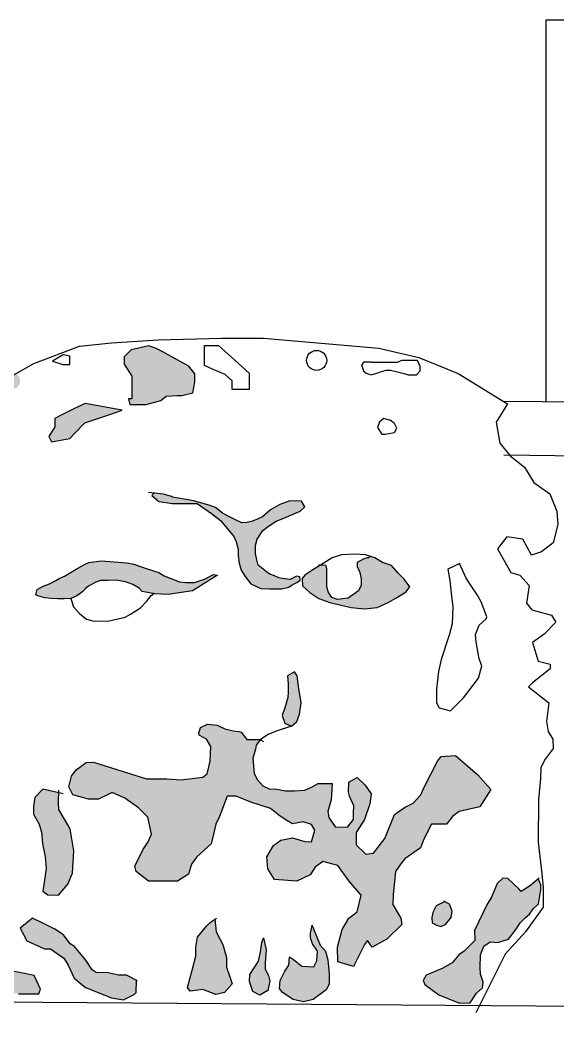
# Model space of a CAD drawing. Header units: millimetres. Extents: x 245 to 515, y 87 to 339.
# Drawn here: x 294.47 to 295.472, y 244.706 to 246.585 of the extents above; entities that cross this region are included whole.
import ezdxf

# ---------------------------------------------------------------- set-up
doc = ezdxf.new("R2010")
doc.units = ezdxf.units.MM
doc.layers.add('çziigi', color=10, linetype='Continuous')

msp = doc.modelspace()

# ---------------------------------------------------------------- hatches: boundary and pattern name
at = {"layer": 'çziigi'}
h = msp.add_hatch(color=256, dxfattribs=at)
h.dxf.hatch_style = 1
h.paths.add_polyline_path([(294.5904, 245.8346), (294.5712, 245.8147), (294.5621, 245.8052), (294.5284, 245.7994), (294.523, 245.809), (294.5345, 245.827), (294.5345, 245.8427), (294.5451, 245.848), (294.5601, 245.8554), (294.5712, 245.861), (294.5906, 245.8706), (294.608, 245.8675), (294.6599, 245.8582), (294.6368, 245.8503), (294.6107, 245.8415)])
h.paths.add_polyline_path([(294.7951, 245.9103), (294.7951, 245.9256), (294.7845, 245.9401), (294.7554, 245.9558), (294.7355, 245.9665), (294.7234, 245.9729), (294.7095, 245.978), (294.6767, 245.9703), (294.6639, 245.9576), (294.6639, 245.9438), (294.6781, 245.9215), (294.6781, 245.9011), (294.6781, 245.8884), (294.6781, 245.8793), (294.6719, 245.8793), (294.6741, 245.8684), (294.7044, 245.8684), (294.7321, 245.876), (294.7419, 245.884), (294.7627, 245.8851), (294.7714, 245.8851), (294.7915, 245.8906)])
h.paths.add_polyline_path([(294.4697, 245.9128, 0.273332), (294.4617, 245.9262), (294.4578, 245.924), (294.439, 245.9137, 0.014537), (294.4389, 245.9128, 1)])
h.paths.add_polyline_path([(294.4578, 245.924), (294.4617, 245.9262, 0.551569), (294.439, 245.9137)])
h = msp.add_hatch(color=256, dxfattribs=at)
h.dxf.hatch_style = 1
h.paths.add_polyline_path([(294.9219, 245.6339), (294.9328, 245.6421), (294.9469, 245.6516), (294.9615, 245.6571), (294.992, 245.6699), (295.0007, 245.6781), (294.9943, 245.6885), (294.9725, 245.6894), (294.9538, 245.6821), (294.9365, 245.6726), (294.9214, 245.6594), (294.9137, 245.6557), (294.9027, 245.6512), (294.8932, 245.6485), (294.8832, 245.648), (294.8699, 245.6544), (294.8599, 245.6594), (294.8472, 245.6662), (294.8339, 245.6767), (294.8212, 245.6808), (294.7934, 245.6894), (294.7538, 245.6958), (294.7519, 245.6972), (294.7369, 245.7013), (294.7189, 245.7036), (294.715, 245.699), (294.7282, 245.6879), (294.7538, 245.684), (294.7733, 245.684), (294.7929, 245.684), (294.7998, 245.684), (294.8267, 245.6653), (294.8431, 245.6526), (294.8531, 245.6407), (294.8681, 245.6225), (294.8727, 245.6125), (294.8763, 245.5988), (294.8763, 245.5865), (294.8781, 245.5733), (294.8818, 245.5601), (294.8895, 245.5483), (294.9, 245.5346), (294.9187, 245.526), (294.9346, 245.5255), (294.9579, 245.5255), (294.9706, 245.5283), (294.977, 245.5324), (294.9857, 245.5369), (294.992, 245.5415), (294.9911, 245.5474), (294.9852, 245.5488), (294.9734, 245.5428), (294.9583, 245.5447), (294.952, 245.546), (294.9437, 245.5497), (294.9355, 245.5524), (294.9292, 245.557), (294.9132, 245.5692), (294.9109, 245.5793), (294.9082, 245.5911), (294.9082, 245.6057), (294.9119, 245.618)])
h = msp.add_hatch(color=256, dxfattribs=at)
h.dxf.hatch_style = 1
h.paths.add_polyline_path([(295.1953, 245.5275), (295.1961, 245.5291), (295.186, 245.5433), (295.1746, 245.5542), (295.1621, 245.5688), (295.145, 245.5745), (295.1312, 245.583), (295.123, 245.5856), (295.1212, 245.5848), (295.1196, 245.5839), (295.1166, 245.5837), (295.1106, 245.5814), (295.098, 245.5745), (295.098, 245.5668), (295.1029, 245.5554), (295.1057, 245.5437), (295.1057, 245.5323), (295.1008, 245.5214), (295.0814, 245.508), (295.0615, 245.5056), (295.0509, 245.5092), (295.0445, 245.5186), (295.0416, 245.5283), (295.0416, 245.5433), (295.0416, 245.5518), (295.0416, 245.5583), (295.0416, 245.5627), (295.04, 245.5684), (295.0343, 245.5692), (295.0288, 245.5692), (295.0153, 245.5607), (295.0003, 245.5506), (294.9958, 245.5445), (294.9962, 245.5307), (295.0096, 245.5182), (295.0266, 245.5072), (295.0469, 245.4999), (295.087, 245.4902), (295.1118, 245.4878), (295.1353, 245.4906), (295.1556, 245.4999), (295.1702, 245.5076), (295.1892, 245.5194)])
h = msp.add_hatch(color=256, dxfattribs=at)
h.dxf.hatch_style = 1
h.paths.add_polyline_path([(295.1817, 245.5474), (295.1746, 245.5542), (295.1621, 245.5688), (295.145, 245.5745), (295.1312, 245.583), (295.123, 245.5856), (295.1212, 245.5848), (295.1196, 245.5839), (295.1166, 245.5837), (295.1106, 245.5814), (295.098, 245.5745), (295.098, 245.5668), (295.1029, 245.5554), (295.1057, 245.5437), (295.1057, 245.5323), (295.1008, 245.5214), (295.0814, 245.508), (295.0615, 245.5056), (295.0509, 245.5092), (295.0445, 245.5186), (295.0416, 245.5283), (295.0416, 245.5433), (295.0416, 245.5518), (295.0416, 245.5583), (295.0416, 245.5627), (295.04, 245.5684), (295.0343, 245.5692), (295.0288, 245.5692), (295.0153, 245.5607), (295.0003, 245.5506), (294.9958, 245.5445), (294.9962, 245.5307), (295.0096, 245.5182), (295.0266, 245.5072), (295.0469, 245.4999), (295.087, 245.4902), (295.1118, 245.4878), (295.1353, 245.4906), (295.155, 245.4997)])
h = msp.add_hatch(color=256, dxfattribs=at)
h.dxf.hatch_style = 1
h.paths.add_polyline_path([(295.1264, 245.5845), (295.123, 245.5856), (295.1212, 245.5848), (295.1196, 245.5839), (295.1166, 245.5837), (295.1106, 245.5814), (295.098, 245.5745), (295.098, 245.5668), (295.1029, 245.5554), (295.1057, 245.5437), (295.1057, 245.5323), (295.1008, 245.5214), (295.0814, 245.508), (295.0615, 245.5056), (295.0509, 245.5092), (295.0445, 245.5186), (295.0416, 245.5283), (295.0416, 245.5433), (295.0416, 245.5518), (295.0416, 245.5583), (295.0416, 245.5627), (295.04, 245.5684), (295.0343, 245.5692), (295.0288, 245.5692), (295.0153, 245.5607), (295.0003, 245.5506), (294.9958, 245.5445), (294.9962, 245.5307), (295.0096, 245.5182), (295.0266, 245.5072), (295.0469, 245.4999), (295.087, 245.4902), (295.1118, 245.4878), (295.1255, 245.4894)])
h = msp.add_hatch(color=256, dxfattribs=at)
h.dxf.hatch_style = 1
h.paths.add_polyline_path([(295.1621, 245.5688), (295.145, 245.5745), (295.1312, 245.583), (295.1264, 245.5845), (295.1259, 245.527), (295.1674, 245.5626)])
h = msp.add_hatch(color=256, dxfattribs=at)
h.dxf.hatch_style = 1
h.paths.add_polyline_path([(294.7062, 245.5624), (294.6818, 245.5712), (294.6686, 245.5734), (294.6209, 245.5777), (294.5979, 245.5745), (294.5908, 245.5709), (294.5773, 245.5635), (294.565, 245.5561), (294.5526, 245.549), (294.5422, 245.5443), (294.5364, 245.5407), (294.5246, 245.5347), (294.5126, 245.5301), (294.5027, 245.5246), (294.5013, 245.5237), (294.4991, 245.5142), (294.5027, 245.5122), (294.5156, 245.5084), (294.5274, 245.5073), (294.54, 245.5068), (294.5518, 245.5068), (294.5639, 245.5073), (294.574, 245.5117), (294.5792, 245.5147), (294.5866, 245.5205), (294.5916, 245.5259), (294.5973, 245.5303), (294.6108, 245.5375), (294.6193, 245.5405), (294.6338, 245.5405), (294.6484, 245.5416), (294.6659, 245.5383), (294.6796, 245.5332), (294.6918, 245.5266), (294.6971, 245.5201), (294.7207, 245.5157), (294.7456, 245.5144), (294.7911, 245.5217), (294.806, 245.531), (294.8375, 245.5507), (294.8302, 245.5517), (294.8132, 245.5435), (294.7948, 245.5372), (294.7784, 245.5372), (294.7668, 245.538), (294.7383, 245.5492), (294.7282, 245.5555)])
h = msp.add_hatch(color=256, dxfattribs=at)
h.dxf.hatch_style = 1
h.paths.add_polyline_path([(294.9936, 245.3127), (294.9893, 245.3393), (294.9859, 245.3632), (294.9813, 245.3709), (294.968, 245.3629), (294.9696, 245.3476), (294.9696, 245.333), (294.9686, 245.323), (294.9633, 245.3037), (294.9583, 245.2891), (294.963, 245.2748), (294.9756, 245.2692), (294.9856, 245.2778), (294.9903, 245.2918)])
h = msp.add_hatch(color=256, dxfattribs=at)
h.dxf.hatch_style = 1
h.paths.add_polyline_path([(294.9038, 245.2094), (294.9085, 245.2266), (294.9098, 245.234), (294.9176, 245.2439), (294.9168, 245.2443), (294.9083, 245.2443), (294.8989, 245.2443), (294.8921, 245.2443), (294.8819, 245.2579), (294.8777, 245.2596), (294.8666, 245.2604), (294.8513, 245.2647), (294.8368, 245.2715), (294.819, 245.2732), (294.8062, 245.2672), (294.8028, 245.2562), (294.8037, 245.2528), (294.8173, 245.2451), (294.825, 245.2313), (294.8241, 245.2041), (294.8182, 245.1803), (294.8105, 245.1744), (294.7697, 245.1693), (294.7433, 245.171), (294.7051, 245.171), (294.6064, 245.2024), (294.5928, 245.2016), (294.5741, 245.188), (294.5656, 245.1761), (294.5605, 245.1565), (294.5681, 245.1412), (294.597, 245.1336), (294.6158, 245.1336), (294.6413, 245.1455), (294.6651, 245.1353), (294.6906, 245.1174), (294.7076, 245.0996), (294.7144, 245.0682), (294.7085, 245.0537), (294.6982, 245.0393), (294.6838, 245.0087), (294.6863, 244.9985), (294.7093, 244.9806), (294.7629, 244.9806), (294.7833, 244.9934), (294.7892, 245.0121), (294.7994, 245.0257), (294.8258, 245.0503), (294.8309, 245.0707), (294.8343, 245.0869), (294.8411, 245.1013), (294.8556, 245.1387), (294.8726, 245.1387), (294.8998, 245.1276), (294.9364, 245.1157), (294.9517, 245.1038), (294.9636, 245.0954), (294.9772, 245.0877), (294.9976, 245.0911), (295.0129, 245.086), (295.0189, 245.0758), (295.0129, 245.0537), (295.0002, 245.0546), (294.9772, 245.0614), (294.9559, 245.0571), (294.9423, 245.0469), (294.9296, 245.0257), (294.9313, 245.0036), (294.944, 244.984), (294.9857, 244.9806), (295.0104, 244.9925), (295.0197, 245.007), (295.0342, 245.0172), (295.0622, 245.0095), (295.0826, 244.9815), (295.1056, 244.9543), (295.098, 244.9237), (295.0826, 244.9118), (295.0699, 244.8906), (295.0614, 244.8574), (295.0622, 244.8302), (295.0911, 244.8217), (295.1116, 244.8625), (295.1175, 244.8702), (295.126, 244.8574), (295.1532, 244.8727), (295.1813, 244.8999), (295.1796, 244.9118), (295.1643, 244.9373), (295.1651, 244.956), (295.1694, 244.9987), (295.1796, 245.0132), (295.1872, 245.0225), (295.2161, 245.0429), (295.2221, 245.0591), (295.2366, 245.0871), (295.2646, 245.0871), (295.2765, 245.1016), (295.2884, 245.1101), (295.3267, 245.1194), (295.3471, 245.1517), (295.3233, 245.1789), (295.2816, 245.2146), (295.2544, 245.2129), (295.2476, 245.2044), (295.2221, 245.1542), (295.217, 245.1415), (295.2025, 245.1262), (295.1864, 245.1177), (295.1677, 245.105), (295.1498, 245.0599), (295.1285, 245.0327), (295.1141, 245.031), (295.0962, 245.048), (295.0962, 245.071), (295.1115, 245.0956), (295.1217, 245.1245), (295.1243, 245.1432), (295.1132, 245.1593), (295.0979, 245.1738), (295.0826, 245.1653), (295.0818, 245.1466), (295.0835, 245.1389), (295.092, 245.1211), (295.0911, 245.1067), (295.0911, 245.0956), (295.0801, 245.0812), (295.0571, 245.082), (295.0452, 245.099), (295.0435, 245.1101), (295.0495, 245.1321), (295.0512, 245.1627), (295.0255, 245.1624), (295.0142, 245.1564), (295.0002, 245.1501), (294.9813, 245.1491), (294.9647, 245.1491), (294.9444, 245.1524), (294.9351, 245.1518), (294.9221, 245.1581), (294.9125, 245.1697), (294.9058, 245.181)])
h = msp.add_hatch(color=256, dxfattribs=at)
h.dxf.hatch_style = 1
h.paths.add_polyline_path([(294.3804, 245.1254), (294.3658, 245.1443), (294.3624, 245.1512), (294.342, 245.169), (294.3297, 245.158), (294.3245, 245.1314), (294.3228, 245.1177), (294.3297, 245.1039), (294.3409, 245.0936), (294.3546, 245.0833), (294.3658, 245.0618), (294.371, 245.0481), (294.3744, 245.0395), (294.3813, 245.0266), (294.3856, 245.0155), (294.3864, 245.0086), (294.3882, 244.9897), (294.3882, 244.9751), (294.3804, 244.9605), (294.3546, 244.9553), (294.3392, 244.957), (294.3194, 244.9484), (294.3065, 244.9296), (294.3065, 244.9141), (294.3297, 244.8883), (294.3503, 244.8746), (294.3632, 244.8522), (294.3693, 244.8282), (294.3564, 244.7792), (294.3555, 244.7732), (294.3761, 244.7638), (294.3959, 244.7646), (294.4208, 244.7715), (294.4397, 244.7775), (294.4552, 244.7724), (294.4664, 244.7706), (294.4827, 244.7706), (294.5042, 244.7706), (294.5077, 244.7792), (294.4956, 244.805), (294.4716, 244.8101), (294.4526, 244.8136), (294.4363, 244.8222), (294.426, 244.8325), (294.4183, 244.8471), (294.4054, 244.8763), (294.4054, 244.896), (294.4114, 244.9149), (294.4234, 244.9313), (294.4535, 244.9476), (294.4552, 244.9708), (294.4483, 245.0051), (294.4303, 245.0429), (294.4036, 245.0816), (294.3899, 245.1056)])
h = msp.add_hatch(color=256, dxfattribs=at)
h.dxf.hatch_style = 1
h.paths.add_polyline_path([(294.5627, 245.0782), (294.5421, 245.1142), (294.5412, 245.1271), (294.5419, 245.1452), (294.512, 245.152), (294.4973, 245.1366), (294.4948, 245.1203), (294.4948, 245.1056), (294.5051, 245.0868), (294.5094, 245.0721), (294.5111, 245.0507), (294.5163, 245.0258), (294.518, 245.0051), (294.5154, 244.9871), (294.512, 244.9622), (294.5214, 244.9553), (294.5412, 244.9545), (294.5584, 244.9751), (294.567, 244.9957), (294.5696, 245.0369)])
h = msp.add_hatch(color=256, dxfattribs=at)
h.dxf.hatch_style = 1
h.paths.add_polyline_path([(295.436, 244.9383), (295.4403, 244.9642), (295.4403, 244.9739), (295.4359, 244.9845), (295.4214, 244.9724), (295.4041, 244.9616), (295.3998, 244.9665), (295.3787, 244.9854), (295.3695, 244.9859), (295.3593, 244.9762), (295.3484, 244.9508), (295.3398, 244.9363), (295.3171, 244.8887), (295.3176, 244.8703), (295.2976, 244.8503), (295.2874, 244.8433), (295.2755, 244.8287), (295.2566, 244.8179), (295.2268, 244.8055), (295.2214, 244.7958), (295.2241, 244.7882), (295.2506, 244.7686), (295.289, 244.7535), (295.309, 244.754), (295.3203, 244.7719), (295.3317, 244.7816), (295.3328, 244.7924), (295.3279, 244.8075), (295.3274, 244.8199), (295.3279, 244.8431), (295.3344, 244.8593), (295.3463, 244.8674), (295.3603, 244.8664), (295.3803, 244.8723), (295.3944, 244.8912), (295.4019, 244.9031), (295.4111, 244.9123), (295.4192, 244.9193), (295.4263, 244.929)])
h = msp.add_hatch(color=256, dxfattribs=at)
h.dxf.hatch_style = 1
h.paths.add_polyline_path([(294.5628, 244.8637), (294.5504, 244.8806), (294.5346, 244.8913), (294.512, 244.9026), (294.4929, 244.9116), (294.4697, 244.893), (294.4821, 244.8693), (294.5149, 244.8547), (294.5262, 244.8547), (294.551, 244.8372), (294.5589, 244.8242), (294.5707, 244.8), (294.5916, 244.7825), (294.6402, 244.7633), (294.6622, 244.7594), (294.6825, 244.7695), (294.6859, 244.7729), (294.6867, 244.7957), (294.6678, 244.8056), (294.6532, 244.8056), (294.634, 244.8096), (294.6114, 244.8107), (294.6041, 244.8152), (294.5922, 244.8332), (294.5713, 244.8586)])
h.paths.add_polyline_path([(294.8544, 244.8384), (294.8477, 244.8625), (294.8353, 244.8861), (294.8325, 244.9095), (294.8247, 244.904), (294.8174, 244.8967), (294.8005, 244.8765), (294.7972, 244.8575), (294.7972, 244.8406), (294.7904, 244.8148), (294.782, 244.7828), (294.7865, 244.7756), (294.8101, 244.7789), (294.8348, 244.7694), (294.851, 244.7733), (294.8651, 244.7896), (294.86, 244.8042), (294.8544, 244.8204)])
h.paths.add_polyline_path([(295.0459, 244.8081), (295.0436, 244.8339), (295.0391, 244.8502), (295.029, 244.8614), (295.0142, 244.8969), (295.011, 244.8838), (295.011, 244.8748), (295.015, 244.8636), (295.024, 244.8502), (295.0228, 244.8322), (295.0172, 244.821), (294.9948, 244.8221), (294.9796, 244.8345), (294.9717, 244.8395), (294.9706, 244.8244), (294.9628, 244.812), (294.9543, 244.7958), (294.9532, 244.7806), (294.9588, 244.7733), (294.979, 244.7604), (294.9981, 244.7559), (295.0161, 244.7604), (295.0402, 244.7784), (295.0459, 244.7885)])
h.paths.add_polyline_path([(295.2749, 244.925), (295.27, 244.9376), (295.2612, 244.9425), (295.2452, 244.9348), (295.2392, 244.9222), (295.2375, 244.9131), (295.2382, 244.9033), (295.2459, 244.8988), (295.2539, 244.8963), (295.2627, 244.8998), (295.2732, 244.9128)])
h = msp.add_hatch(color=256, dxfattribs=at)
h.dxf.hatch_style = 1
h.paths.add_polyline_path([(294.9353, 244.7952), (294.933, 244.8047), (294.9268, 244.8165), (294.9268, 244.8283), (294.9285, 244.853), (294.9235, 244.8748), (294.9201, 244.8664), (294.9179, 244.8485), (294.9139, 244.8317), (294.8982, 244.807), (294.8971, 244.7935), (294.9033, 244.775), (294.9167, 244.7683), (294.9313, 244.7767)])

# ---------------------------------------------------------------- linework, layer by layer
for p, q in [((297.4928, 246.5846), (295.4501, 246.5846)), ((295.4501, 246.5846), (295.4501, 245.8737)), ((294.4949, 245.9448), (294.5805, 245.9775)), ((294.5805, 245.9775), (294.6403, 245.9838)), ((294.6403, 245.9838), (294.7272, 245.9894)), ((294.7095, 245.978), (294.6767, 245.9703)), ((294.7234, 245.9729), (294.7095, 245.978)), ((294.7272, 245.9894), (294.8455, 245.992)), ((294.8134, 245.9679), (294.8134, 245.9785)), ((294.8134, 245.9785), (294.8398, 245.9785)), ((294.8398, 245.9785), (294.87, 245.9513)), ((294.8455, 245.992), (294.9236, 245.992)), ((294.9236, 245.992), (295.1384, 245.9737)), ((294.5498, 245.9609), (294.5297, 245.9496)), ((294.5625, 245.9587), (294.5498, 245.9609)), ((294.5625, 245.943), (294.5625, 245.9587)), ((294.6767, 245.9703), (294.6639, 245.9576)), ((294.6639, 245.9576), (294.6639, 245.9438)), ((294.7355, 245.9665), (294.7234, 245.9729)), ((294.7554, 245.9558), (294.7355, 245.9665)), ((294.8134, 245.9411), (294.8134, 245.9679)), ((295.1384, 245.9737), (295.2133, 245.9561)), ((294.4578, 245.924), (294.4949, 245.9448)), ((294.5297, 245.9496), (294.5494, 245.943)), ((294.5494, 245.943), (294.5625, 245.943)), ((294.5625, 245.943), (294.5625, 245.943)), ((294.6639, 245.9438), (294.6781, 245.9215)), ((294.7845, 245.9401), (294.7554, 245.9558)), ((294.7951, 245.9256), (294.7845, 245.9401)), ((294.8285, 245.9347), (294.8134, 245.9411)), ((294.87, 245.9513), (294.8967, 245.9272)), ((295.1106, 245.9474), (295.1062, 245.9424)), ((295.1062, 245.9424), (295.1096, 245.9316)), ((295.1251, 245.9476), (295.1106, 245.9474)), ((295.1348, 245.9468), (295.1251, 245.9468)), ((295.1466, 245.9468), (295.1348, 245.9468)), ((295.1623, 245.9468), (295.1466, 245.9468)), ((295.1733, 245.9468), (295.1623, 245.9468)), ((295.1809, 245.9507), (295.1733, 245.9468)), ((295.1915, 245.9507), (295.1809, 245.9507)), ((295.2015, 245.9507), (295.1915, 245.9507)), ((295.2108, 245.9507), (295.2015, 245.9507)), ((295.2154, 245.9396), (295.2108, 245.9507)), ((295.2133, 245.9561), (295.2863, 245.9265)), ((295.2154, 245.9311), (295.2154, 245.9396)), ((294.6781, 245.9215), (294.6781, 245.9011)), ((294.7951, 245.9103), (294.7951, 245.9256)), ((294.8522, 245.9246), (294.8285, 245.9347)), ((294.8647, 245.9128), (294.8522, 245.9246)), ((294.8967, 245.9272), (294.8967, 245.9098)), ((295.1096, 245.9316), (295.1151, 245.9269)), ((295.1151, 245.9269), (295.1241, 245.9239)), ((295.1241, 245.9239), (295.133, 245.9267)), ((295.133, 245.9267), (295.1437, 245.9301)), ((295.1437, 245.9301), (295.1521, 245.9328)), ((295.1521, 245.9328), (295.1605, 245.9328)), ((295.1605, 245.9328), (295.173, 245.9295)), ((295.173, 245.9295), (295.1859, 245.9261)), ((295.1859, 245.9261), (295.1934, 245.9242)), ((295.1934, 245.9242), (295.2089, 245.9242)), ((295.2089, 245.9242), (295.2154, 245.9311)), ((295.2863, 245.9265), (295.3783, 245.8699)), ((294.6781, 245.9011), (294.6781, 245.8884)), ((294.7915, 245.8906), (294.7951, 245.9103)), ((294.8647, 245.8968), (294.8647, 245.9128)), ((294.8967, 245.9098), (294.8967, 245.8968)), ((294.6781, 245.8884), (294.6781, 245.8793)), ((294.7321, 245.876), (294.7419, 245.884)), ((294.7419, 245.884), (294.7627, 245.8851)), ((294.7419, 245.884), (294.7419, 245.884)), ((294.7627, 245.8851), (294.7714, 245.8851)), ((294.7714, 245.8851), (294.7915, 245.8906)), ((294.8854, 245.8968), (294.8647, 245.8968)), ((294.8967, 245.8968), (294.8854, 245.8968)), ((294.5906, 245.8706), (294.5712, 245.861)), ((294.608, 245.8675), (294.5906, 245.8706)), ((294.6593, 245.8583), (294.608, 245.8675)), ((294.6781, 245.8793), (294.6719, 245.8793)), ((294.6719, 245.8793), (294.6741, 245.8684)), ((294.6741, 245.8684), (294.7044, 245.8684)), ((294.7044, 245.8684), (294.7321, 245.876)), ((294.7044, 245.8684), (294.7044, 245.8684)), ((295.3783, 245.8699), (295.357, 245.8355)), ((299.9975, 245.8365), (295.3709, 245.8744)), ((294.5451, 245.848), (294.5345, 245.8427)), ((294.5601, 245.8554), (294.5451, 245.848)), ((294.5712, 245.861), (294.5601, 245.8554)), ((294.6107, 245.8415), (294.6368, 245.8503)), ((294.6368, 245.8503), (294.6599, 245.8582)), ((294.5345, 245.827), (294.523, 245.809)), ((294.5345, 245.8427), (294.5345, 245.827)), ((294.5712, 245.8147), (294.5904, 245.8346)), ((294.5904, 245.8346), (294.6107, 245.8415)), ((295.1399, 245.8362), (295.1361, 245.8261)), ((295.1361, 245.8261), (295.1443, 245.8134)), ((295.1475, 245.8426), (295.1399, 245.8362)), ((295.1621, 245.8381), (295.1475, 245.8426)), ((295.1678, 245.833), (295.1594, 245.8392)), ((295.1722, 245.8248), (295.1678, 245.833)), ((295.357, 245.8355), (295.3641, 245.7964)), ((294.523, 245.809), (294.5284, 245.7994)), ((294.5621, 245.8052), (294.5712, 245.8147)), ((295.1443, 245.8134), (295.15, 245.8134)), ((295.15, 245.8134), (295.1678, 245.8166)), ((295.1678, 245.8166), (295.1722, 245.8248)), ((294.5284, 245.7994), (294.5621, 245.8052)), ((295.3641, 245.7964), (295.3835, 245.773)), ((295.3714, 245.7747), (300.0564, 245.7134)), ((295.3835, 245.773), (295.4099, 245.7521)), ((295.4099, 245.7521), (295.4272, 245.7236)), ((295.4272, 245.7236), (295.4573, 245.7023)), ((294.7369, 245.7013), (294.7091, 245.7049)), ((294.72, 245.7049), (294.715, 245.699)), ((294.715, 245.699), (294.715, 245.699)), ((294.715, 245.699), (294.7282, 245.6879)), ((294.7519, 245.6972), (294.7369, 245.7013)), ((294.7538, 245.6958), (294.7519, 245.6972)), ((294.7934, 245.6894), (294.7538, 245.6958)), ((295.4573, 245.7023), (295.4705, 245.6697)), ((294.7282, 245.6879), (294.7538, 245.684)), ((294.7538, 245.684), (294.7538, 245.684)), ((294.7538, 245.684), (294.7733, 245.684)), ((294.7733, 245.684), (294.7929, 245.684)), ((294.7929, 245.684), (294.7998, 245.684)), ((294.8212, 245.6808), (294.7934, 245.6894)), ((294.7998, 245.684), (294.8267, 245.6653)), ((294.8339, 245.6767), (294.8212, 245.6808)), ((294.8472, 245.6662), (294.8339, 245.6767)), ((294.9538, 245.6821), (294.9365, 245.6726)), ((294.9725, 245.6894), (294.9538, 245.6821)), ((294.9943, 245.6885), (294.9725, 245.6894)), ((294.992, 245.6699), (295.0007, 245.6781)), ((295.0007, 245.6781), (294.9943, 245.6885)), ((294.8267, 245.6653), (294.8431, 245.6526)), ((294.8599, 245.6594), (294.8472, 245.6662)), ((294.8699, 245.6544), (294.8599, 245.6594)), ((294.9214, 245.6594), (294.9137, 245.6557)), ((294.9365, 245.6726), (294.9214, 245.6594)), ((294.9469, 245.6516), (294.9615, 245.6571)), ((294.9615, 245.6571), (294.992, 245.6699)), ((295.4705, 245.6697), (295.4721, 245.6453)), ((294.8431, 245.6526), (294.8531, 245.6407)), ((294.8531, 245.6407), (294.8681, 245.6225)), ((294.8832, 245.648), (294.8699, 245.6544)), ((294.8932, 245.6485), (294.8832, 245.648)), ((294.9027, 245.6512), (294.8932, 245.6485)), ((294.9137, 245.6557), (294.9027, 245.6512)), ((294.9219, 245.6339), (294.9328, 245.6421)), ((294.9328, 245.6421), (294.9469, 245.6516)), ((295.4721, 245.6453), (295.4634, 245.6112)), ((294.8681, 245.6225), (294.8727, 245.6125)), ((294.9119, 245.618), (294.9219, 245.6339)), ((295.3773, 245.6224), (295.36, 245.5995)), ((295.4069, 245.6178), (295.3773, 245.6224)), ((294.8727, 245.6125), (294.8763, 245.5988)), ((294.9082, 245.6057), (294.9119, 245.618)), ((294.9082, 245.5911), (294.9082, 245.6057)), ((295.4232, 245.5878), (295.4069, 245.6178)), ((295.4634, 245.6112), (295.4415, 245.5944)), ((294.8763, 245.5988), (294.8763, 245.5865)), ((294.8763, 245.5865), (294.8781, 245.5733)), ((294.9109, 245.5793), (294.9082, 245.5911)), ((295.0514, 245.583), (295.0295, 245.5696)), ((295.0688, 245.5887), (295.0514, 245.583)), ((295.0935, 245.5899), (295.0688, 245.5887)), ((295.1134, 245.5887), (295.0935, 245.5899)), ((295.1106, 245.5814), (295.098, 245.5745)), ((295.1106, 245.5814), (295.1166, 245.5837)), ((295.1312, 245.583), (295.1134, 245.5887)), ((295.1166, 245.5837), (295.1196, 245.5839)), ((295.1196, 245.5839), (295.1212, 245.5848)), ((295.1212, 245.5848), (295.1233, 245.5858)), ((295.145, 245.5745), (295.1312, 245.583)), ((295.36, 245.5995), (295.3845, 245.5557)), ((295.4415, 245.5944), (295.4232, 245.5878)), ((294.565, 245.5561), (294.5773, 245.5635)), ((294.5773, 245.5635), (294.5908, 245.5709)), ((294.5908, 245.5709), (294.5979, 245.5745)), ((294.5979, 245.5745), (294.6209, 245.5777)), ((294.6209, 245.5777), (294.6686, 245.5734)), ((294.6686, 245.5734), (294.6818, 245.5712)), ((294.6818, 245.5712), (294.7062, 245.5624)), ((294.8781, 245.5733), (294.8818, 245.5601)), ((294.9132, 245.5692), (294.9109, 245.5793)), ((294.9292, 245.557), (294.9132, 245.5692)), ((295.0295, 245.5696), (295.0153, 245.5607)), ((295.0343, 245.5692), (295.0258, 245.5692)), ((295.04, 245.5684), (295.0343, 245.5692)), ((295.0416, 245.5627), (295.04, 245.5684)), ((295.0416, 245.5583), (295.0416, 245.5627)), ((295.098, 245.5745), (295.098, 245.5668)), ((295.098, 245.5668), (295.1029, 245.5554)), ((295.1621, 245.5688), (295.145, 245.5745)), ((295.1746, 245.5542), (295.1621, 245.5688)), ((295.2895, 245.5727), (295.267, 245.562)), ((295.3015, 245.5448), (295.2886, 245.5722)), ((294.5364, 245.5407), (294.5422, 245.5443)), ((294.5422, 245.5443), (294.5526, 245.549)), ((294.5526, 245.549), (294.565, 245.5561)), ((294.7062, 245.5624), (294.7282, 245.5555)), ((294.7282, 245.5555), (294.7383, 245.5492)), ((294.7383, 245.5492), (294.7668, 245.538)), ((294.8375, 245.5507), (294.806, 245.531)), ((294.8132, 245.5435), (294.8302, 245.5517)), ((294.8302, 245.5517), (294.8375, 245.5507)), ((294.8818, 245.5601), (294.8895, 245.5483)), ((294.8895, 245.5483), (294.9, 245.5346)), ((294.9355, 245.5524), (294.9292, 245.557)), ((294.9437, 245.5497), (294.9355, 245.5524)), ((294.952, 245.546), (294.9437, 245.5497)), ((294.9583, 245.5447), (294.952, 245.546)), ((294.9734, 245.5428), (294.9583, 245.5447)), ((294.9852, 245.5488), (294.9734, 245.5428)), ((294.9911, 245.5474), (294.9852, 245.5488)), ((294.992, 245.5415), (294.9911, 245.5474)), ((295.0003, 245.5506), (294.9958, 245.5445)), ((294.9958, 245.5445), (294.9962, 245.5307)), ((295.0153, 245.5607), (295.0003, 245.5506)), ((295.0416, 245.5518), (295.0416, 245.5583)), ((295.0416, 245.5433), (295.0416, 245.5518)), ((295.1029, 245.5554), (295.1057, 245.5437)), ((295.1057, 245.5437), (295.1057, 245.5323)), ((295.186, 245.5433), (295.1746, 245.5542)), ((295.267, 245.562), (295.2709, 245.5408)), ((295.3121, 245.5289), (295.3015, 245.5448)), ((295.3845, 245.5557), (295.4013, 245.5506)), ((295.4013, 245.5506), (295.4186, 245.5316)), ((294.5027, 245.5246), (294.5126, 245.5301)), ((294.5126, 245.5301), (294.5246, 245.5347)), ((294.5246, 245.5347), (294.5364, 245.5407)), ((294.5916, 245.5259), (294.5866, 245.5205)), ((294.5973, 245.5303), (294.5916, 245.5259)), ((294.6108, 245.5375), (294.5973, 245.5303)), ((294.6193, 245.5405), (294.6108, 245.5375)), ((294.6338, 245.5405), (294.6193, 245.5405)), ((294.6484, 245.5416), (294.6338, 245.5405)), ((294.6659, 245.5383), (294.6484, 245.5416)), ((294.6796, 245.5332), (294.6659, 245.5383)), ((294.6918, 245.5266), (294.6796, 245.5332)), ((294.6971, 245.5201), (294.6918, 245.5266)), ((294.7668, 245.538), (294.7784, 245.5372)), ((294.7784, 245.5372), (294.7948, 245.5372)), ((294.806, 245.531), (294.7911, 245.5217)), ((294.7948, 245.5372), (294.8132, 245.5435)), ((294.9, 245.5346), (294.9187, 245.526)), ((294.9187, 245.526), (294.9346, 245.5255)), ((294.9346, 245.5255), (294.9579, 245.5255)), ((294.9579, 245.5255), (294.9706, 245.5283)), ((294.9706, 245.5283), (294.977, 245.5324)), ((294.977, 245.5324), (294.9857, 245.5369)), ((294.9857, 245.5369), (294.992, 245.5415)), ((294.9962, 245.5307), (295.0096, 245.5182)), ((295.0416, 245.5283), (295.0416, 245.5433)), ((295.0445, 245.5186), (295.0416, 245.5283)), ((295.1057, 245.5323), (295.1008, 245.5214)), ((295.1961, 245.5291), (295.186, 245.5433)), ((295.1892, 245.5194), (295.1953, 245.5275)), ((295.1953, 245.5275), (295.1961, 245.5291)), ((295.2709, 245.5408), (295.2736, 245.517)), ((295.3214, 245.5156), (295.3121, 245.5289)), ((295.4186, 245.5316), (295.4135, 245.4985)), ((294.4991, 245.5142), (294.5013, 245.5237)), ((294.5027, 245.5122), (294.4991, 245.5142)), ((294.5013, 245.5237), (294.5027, 245.5246)), ((294.5156, 245.5084), (294.5027, 245.5122)), ((294.5274, 245.5073), (294.5156, 245.5084)), ((294.54, 245.5068), (294.5274, 245.5073)), ((294.5518, 245.5068), (294.54, 245.5068)), ((294.5639, 245.5073), (294.5518, 245.5068)), ((294.574, 245.5117), (294.5639, 245.5073)), ((294.5639, 245.5073), (294.5692, 245.4917)), ((294.5792, 245.5147), (294.574, 245.5117)), ((294.5866, 245.5205), (294.5792, 245.5147)), ((294.7207, 245.5157), (294.6971, 245.5201)), ((294.7061, 245.5023), (294.7099, 245.507)), ((294.7099, 245.507), (294.714, 245.5125)), ((294.714, 245.5125), (294.7196, 245.517)), ((294.7456, 245.5144), (294.7207, 245.5157)), ((294.7911, 245.5217), (294.7456, 245.5144)), ((295.0096, 245.5182), (295.0266, 245.5072)), ((295.0266, 245.5072), (295.0469, 245.4999)), ((295.0509, 245.5092), (295.0445, 245.5186)), ((295.0615, 245.5056), (295.0509, 245.5092)), ((295.0814, 245.508), (295.0615, 245.5056)), ((295.1008, 245.5214), (295.0814, 245.508)), ((295.1556, 245.4999), (295.1702, 245.5076)), ((295.1702, 245.5076), (295.1892, 245.5194)), ((295.2736, 245.517), (295.2762, 245.4918)), ((295.3293, 245.501), (295.3214, 245.5156)), ((294.5692, 245.4917), (294.5744, 245.4858)), ((294.6757, 245.4779), (294.694, 245.49)), ((294.694, 245.49), (294.7061, 245.5023)), ((295.0469, 245.4999), (295.087, 245.4902)), ((295.087, 245.4902), (295.1118, 245.4878)), ((295.1118, 245.4878), (295.1353, 245.4906)), ((295.1353, 245.4906), (295.1556, 245.4999)), ((295.2762, 245.4918), (295.2749, 245.4599)), ((295.34, 245.4732), (295.3293, 245.501)), ((295.4135, 245.4985), (295.4237, 245.4863)), ((294.5744, 245.4858), (294.5806, 245.4791)), ((294.5806, 245.4791), (294.5936, 245.4686)), ((294.5936, 245.4686), (294.6077, 245.4652)), ((294.6356, 245.4654), (294.6655, 245.4723)), ((294.6655, 245.4723), (294.6757, 245.4779)), ((295.3254, 245.4573), (295.3386, 245.4692)), ((295.3386, 245.4692), (295.34, 245.4732)), ((295.4237, 245.4863), (295.4603, 245.4761)), ((295.4603, 245.4761), (295.4685, 245.4634)), ((294.6077, 245.4652), (294.6356, 245.4654)), ((295.2749, 245.4599), (295.2696, 245.4387)), ((295.3187, 245.44), (295.3254, 245.4573)), ((295.4685, 245.4634), (295.4466, 245.4405)), ((295.2696, 245.4387), (295.255, 245.3936)), ((295.32, 245.4268), (295.3187, 245.44)), ((295.4466, 245.4405), (295.4247, 245.4252)), ((295.3254, 245.3949), (295.32, 245.4268)), ((295.4247, 245.4252), (295.4354, 245.3906)), ((295.255, 245.3936), (295.2497, 245.3711)), ((295.3307, 245.3817), (295.3254, 245.3949)), ((295.324, 245.3591), (295.3307, 245.3817)), ((295.4578, 245.3764), (295.4247, 245.3499)), ((295.4354, 245.3906), (295.4578, 245.385)), ((295.4578, 245.385), (295.4578, 245.3764)), ((294.9811, 245.3708), (294.968, 245.3629)), ((294.968, 245.3629), (294.9696, 245.3476)), ((294.9859, 245.3632), (294.9813, 245.3709)), ((294.9893, 245.3393), (294.9859, 245.3632)), ((295.2497, 245.3711), (295.2457, 245.3392)), ((295.2962, 245.322), (295.324, 245.3591)), ((294.9696, 245.3476), (294.9696, 245.333)), ((294.9936, 245.3127), (294.9893, 245.3393)), ((295.2457, 245.3392), (295.2457, 245.3127)), ((295.4247, 245.3499), (295.4176, 245.3428)), ((295.4176, 245.3428), (295.4552, 245.313)), ((294.9686, 245.323), (294.9633, 245.3037)), ((294.9696, 245.333), (294.9686, 245.323)), ((295.2723, 245.2981), (295.2962, 245.322)), ((294.9633, 245.3037), (294.9583, 245.2891)), ((294.9903, 245.2918), (294.9936, 245.3127)), ((295.2457, 245.3127), (295.251, 245.3034)), ((295.251, 245.3034), (295.2723, 245.2981)), ((295.4552, 245.313), (295.4512, 245.2779)), ((294.9583, 245.2891), (294.963, 245.2748)), ((294.9856, 245.2778), (294.9903, 245.2918)), ((294.8028, 245.2562), (294.8062, 245.2672)), ((294.8062, 245.2672), (294.819, 245.2732)), ((294.819, 245.2732), (294.8368, 245.2715)), ((294.8368, 245.2715), (294.8513, 245.2647)), ((294.8513, 245.2647), (294.8666, 245.2604)), ((294.9756, 245.2692), (294.947, 245.2602)), ((294.963, 245.2748), (294.9756, 245.2692)), ((294.9756, 245.2692), (294.9856, 245.2778)), ((295.4512, 245.2779), (295.4542, 245.2596)), ((294.8037, 245.2528), (294.8028, 245.2562)), ((294.8173, 245.2451), (294.8037, 245.2528)), ((294.825, 245.2313), (294.8173, 245.2451)), ((294.8666, 245.2604), (294.8777, 245.2596)), ((294.8777, 245.2596), (294.8819, 245.2579)), ((294.8819, 245.2579), (294.8921, 245.2443)), ((294.8921, 245.2443), (294.8989, 245.2443)), ((294.8989, 245.2443), (294.9083, 245.2443)), ((294.9083, 245.2443), (294.9168, 245.2443)), ((294.9181, 245.2446), (294.9098, 245.234)), ((294.9168, 245.2443), (294.9236, 245.2409)), ((294.9321, 245.2536), (294.9181, 245.2446)), ((294.947, 245.2602), (294.9321, 245.2536)), ((295.4542, 245.2596), (295.4629, 245.2453)), ((295.4629, 245.2453), (295.4634, 245.2275)), ((294.8241, 245.2041), (294.825, 245.2313)), ((294.9085, 245.2266), (294.9038, 245.2094)), ((294.9098, 245.234), (294.9085, 245.2266)), ((295.4634, 245.2275), (295.4486, 245.2082)), ((294.9038, 245.2094), (294.9058, 245.181)), ((295.2476, 245.2044), (295.2544, 245.2129)), ((295.2544, 245.2129), (295.2816, 245.2146)), ((295.2816, 245.2146), (295.3233, 245.1789)), ((295.4486, 245.2082), (295.4405, 245.1923)), ((294.5656, 245.1761), (294.5741, 245.188)), ((294.5741, 245.188), (294.5928, 245.2016)), ((294.5928, 245.2016), (294.6064, 245.2024)), ((294.6064, 245.2024), (294.7051, 245.171)), ((294.8182, 245.1803), (294.8241, 245.2041)), ((295.2221, 245.1542), (295.2476, 245.2044)), ((295.4405, 245.1923), (295.44, 245.1719)), ((294.5605, 245.1565), (294.5656, 245.1761)), ((294.7051, 245.171), (294.7433, 245.171)), ((294.7433, 245.171), (294.7697, 245.1693)), ((294.7697, 245.1693), (294.8105, 245.1744)), ((294.8105, 245.1744), (294.8182, 245.1803)), ((294.9058, 245.181), (294.9125, 245.1697)), ((294.9125, 245.1697), (294.9221, 245.1581)), ((295.0826, 245.1653), (295.0979, 245.1738)), ((295.0979, 245.1738), (295.1132, 245.1593)), ((295.3233, 245.1789), (295.3471, 245.1517)), ((295.44, 245.1719), (295.4364, 245.1327)), ((294.512, 245.152), (294.4973, 245.1366)), ((294.5498, 245.1434), (294.512, 245.152)), ((294.5412, 245.1271), (294.5421, 245.1503)), ((294.5681, 245.1412), (294.5605, 245.1565)), ((294.9221, 245.1581), (294.9351, 245.1518)), ((294.9351, 245.1518), (294.9444, 245.1524)), ((294.9444, 245.1524), (294.9647, 245.1491)), ((294.9647, 245.1491), (294.9813, 245.1491)), ((294.9813, 245.1491), (295.0002, 245.1501)), ((295.0002, 245.1501), (295.0142, 245.1564)), ((295.0142, 245.1564), (295.0255, 245.1624)), ((295.0255, 245.1624), (295.0512, 245.1627)), ((295.0512, 245.1627), (295.0495, 245.1321)), ((295.0818, 245.1466), (295.0826, 245.1653)), ((295.1132, 245.1593), (295.1243, 245.1432)), ((295.217, 245.1415), (295.2221, 245.1542)), ((295.3471, 245.1517), (295.3267, 245.1194)), ((294.4973, 245.1366), (294.4948, 245.1203)), ((294.597, 245.1336), (294.5681, 245.1412)), ((294.6158, 245.1336), (294.597, 245.1336)), ((294.6413, 245.1455), (294.6158, 245.1336)), ((294.6651, 245.1353), (294.6413, 245.1455)), ((294.6906, 245.1174), (294.6651, 245.1353)), ((294.8556, 245.1387), (294.8411, 245.1013)), ((294.8726, 245.1387), (294.8556, 245.1387)), ((294.8998, 245.1276), (294.8726, 245.1387)), ((295.0495, 245.1321), (295.0435, 245.1101)), ((295.0835, 245.1389), (295.0818, 245.1466)), ((295.092, 245.1211), (295.0835, 245.1389)), ((295.1243, 245.1432), (295.1217, 245.1245)), ((295.2025, 245.1262), (295.217, 245.1415)), ((295.4364, 245.1327), (295.4355, 245.053)), ((294.4948, 245.1203), (294.4948, 245.1056)), ((294.5421, 245.1142), (294.5412, 245.1271)), ((294.5627, 245.0782), (294.5421, 245.1142)), ((294.7076, 245.0996), (294.6906, 245.1174)), ((294.9364, 245.1157), (294.8998, 245.1276)), ((294.9517, 245.1038), (294.9364, 245.1157)), ((295.0911, 245.1067), (295.092, 245.1211)), ((295.1217, 245.1245), (295.1115, 245.0956)), ((295.1677, 245.105), (295.1864, 245.1177)), ((295.1864, 245.1177), (295.2025, 245.1262)), ((295.3267, 245.1194), (295.2884, 245.1101)), ((294.4948, 245.1056), (294.5051, 245.0868)), ((294.7144, 245.0682), (294.7076, 245.0996)), ((294.8411, 245.1013), (294.8343, 245.0869)), ((294.9636, 245.0954), (294.9517, 245.1038)), ((294.9772, 245.0877), (294.9636, 245.0954)), ((295.0435, 245.1101), (295.0452, 245.099)), ((295.0452, 245.099), (295.0571, 245.082)), ((295.0801, 245.0812), (295.0911, 245.0956)), ((295.0911, 245.0956), (295.0911, 245.1067)), ((295.1115, 245.0956), (295.0962, 245.071)), ((295.1498, 245.0599), (295.1677, 245.105)), ((295.2765, 245.1016), (295.2646, 245.0871)), ((295.2884, 245.1101), (295.2765, 245.1016)), ((294.5051, 245.0868), (294.5094, 245.0721)), ((294.5696, 245.0369), (294.5627, 245.0782)), ((294.8343, 245.0869), (294.8309, 245.0707)), ((294.9976, 245.0911), (294.9772, 245.0877)), ((295.0129, 245.086), (294.9976, 245.0911)), ((295.0189, 245.0758), (295.0129, 245.086)), ((295.0129, 245.0537), (295.0189, 245.0758)), ((295.0571, 245.082), (295.0801, 245.0812)), ((295.2366, 245.0871), (295.2221, 245.0591)), ((295.2646, 245.0871), (295.2366, 245.0871)), ((294.5094, 245.0721), (294.5111, 245.0507)), ((294.7085, 245.0537), (294.7144, 245.0682)), ((294.8309, 245.0707), (294.8258, 245.0503)), ((294.9423, 245.0469), (294.9559, 245.0571)), ((294.9559, 245.0571), (294.9772, 245.0614)), ((294.9772, 245.0614), (295.0002, 245.0546)), ((295.0962, 245.071), (295.0962, 245.048)), ((295.1285, 245.0327), (295.1498, 245.0599)), ((295.2221, 245.0591), (295.2161, 245.0429)), ((294.5111, 245.0507), (294.5163, 245.0258)), ((294.567, 244.9957), (294.5696, 245.0369)), ((294.6838, 245.0087), (294.6982, 245.0393)), ((294.6982, 245.0393), (294.7085, 245.0537)), ((294.8258, 245.0503), (294.7994, 245.0257)), ((294.9296, 245.0257), (294.9423, 245.0469)), ((295.0002, 245.0546), (295.0129, 245.0537)), ((295.0962, 245.048), (295.1141, 245.031)), ((295.2161, 245.0429), (295.1872, 245.0225)), ((295.4355, 245.053), (295.442, 244.9996)), ((294.5163, 245.0258), (294.518, 245.0051)), ((294.7994, 245.0257), (294.7892, 245.0121)), ((294.9313, 245.0036), (294.9296, 245.0257)), ((295.1141, 245.031), (295.1285, 245.0327)), ((295.1872, 245.0225), (295.1796, 245.0132)), ((294.518, 245.0051), (294.5154, 244.9871)), ((294.6863, 244.9985), (294.6838, 245.0087)), ((294.7892, 245.0121), (294.7833, 244.9934)), ((294.944, 244.984), (294.9313, 245.0036)), ((295.0197, 245.007), (295.0104, 244.9925)), ((295.0342, 245.0172), (295.0197, 245.007)), ((295.0622, 245.0095), (295.0342, 245.0172)), ((295.0826, 244.9815), (295.0622, 245.0095)), ((295.1694, 244.9987), (295.1651, 244.956)), ((295.1796, 245.0132), (295.1694, 244.9987)), ((295.442, 244.9996), (295.4446, 244.9697)), ((294.5154, 244.9871), (294.512, 244.9622)), ((294.5584, 244.9751), (294.567, 244.9957)), ((294.7093, 244.9806), (294.6863, 244.9985)), ((294.7629, 244.9806), (294.7093, 244.9806)), ((294.7833, 244.9934), (294.7629, 244.9806)), ((294.9857, 244.9806), (294.944, 244.984)), ((295.0104, 244.9925), (294.9857, 244.9806)), ((295.1056, 244.9543), (295.0826, 244.9815)), ((295.3695, 244.9859), (295.3593, 244.9762)), ((295.3787, 244.9854), (295.3695, 244.9859)), ((295.3998, 244.9665), (295.3787, 244.9854)), ((295.4376, 244.9859), (295.4214, 244.9724)), ((295.4403, 244.9739), (295.4356, 244.9853)), ((294.512, 244.9622), (294.5214, 244.9553)), ((294.5412, 244.9545), (294.5584, 244.9751)), ((295.3593, 244.9762), (295.3484, 244.9508)), ((295.4041, 244.9616), (295.3998, 244.9665)), ((295.4214, 244.9724), (295.4041, 244.9616)), ((295.436, 244.9383), (295.4403, 244.9642)), ((295.4403, 244.9642), (295.4403, 244.9739)), ((295.4446, 244.9697), (295.4446, 244.932)), ((294.5214, 244.9553), (294.5412, 244.9545)), ((295.098, 244.9237), (295.1056, 244.9543)), ((295.1651, 244.956), (295.1643, 244.9373)), ((295.262, 244.9429), (295.2452, 244.9348)), ((295.27, 244.9376), (295.2599, 244.9432)), ((295.3484, 244.9508), (295.3398, 244.9363)), ((295.0826, 244.9118), (295.098, 244.9237)), ((295.1643, 244.9373), (295.1796, 244.9118)), ((295.2452, 244.9348), (295.2392, 244.9222)), ((295.2749, 244.925), (295.27, 244.9376)), ((295.2732, 244.9128), (295.2749, 244.925)), ((295.3398, 244.9363), (295.3171, 244.8887)), ((295.4446, 244.932), (295.412, 244.8864)), ((295.4192, 244.9193), (295.4263, 244.929)), ((295.4263, 244.929), (295.436, 244.9383)), ((294.4929, 244.9116), (294.4697, 244.893)), ((294.512, 244.9026), (294.4929, 244.9116)), ((294.8247, 244.904), (294.8359, 244.9119)), ((294.8325, 244.9096), (294.8353, 244.8861)), ((295.0699, 244.8906), (295.0826, 244.9118)), ((295.1796, 244.9118), (295.1813, 244.8999)), ((295.2392, 244.9222), (295.2375, 244.9131)), ((295.2375, 244.9131), (295.2382, 244.9033)), ((295.2627, 244.8998), (295.2732, 244.9128)), ((295.4019, 244.9031), (295.4111, 244.9123)), ((295.4111, 244.9123), (295.4192, 244.9193)), ((294.4697, 244.893), (294.4821, 244.8693)), ((294.5346, 244.8913), (294.512, 244.9026)), ((294.5504, 244.8806), (294.5346, 244.8913)), ((294.8005, 244.8765), (294.8174, 244.8967)), ((294.8174, 244.8967), (294.8247, 244.904)), ((294.8353, 244.8861), (294.8477, 244.8625)), ((295.011, 244.8838), (295.0144, 244.8978)), ((295.0133, 244.899), (295.029, 244.8614)), ((295.0614, 244.8574), (295.0699, 244.8906)), ((295.1813, 244.8999), (295.1532, 244.8727)), ((295.2382, 244.9033), (295.2459, 244.8988)), ((295.2459, 244.8988), (295.2539, 244.8963)), ((295.2539, 244.8963), (295.2627, 244.8998)), ((295.3171, 244.8887), (295.3176, 244.8703)), ((295.412, 244.8864), (295.3743, 244.8448)), ((295.3803, 244.8723), (295.3944, 244.8912)), ((295.3944, 244.8912), (295.4019, 244.9031)), ((294.4821, 244.8693), (294.5149, 244.8547)), ((294.5628, 244.8637), (294.5504, 244.8806)), ((294.7972, 244.8575), (294.8005, 244.8765)), ((294.9201, 244.8664), (294.9235, 244.8748)), ((294.9235, 244.8748), (294.9285, 244.853)), ((295.011, 244.8748), (295.011, 244.8838)), ((295.015, 244.8636), (295.011, 244.8748)), ((295.1175, 244.8702), (295.1116, 244.8625)), ((295.126, 244.8574), (295.1175, 244.8702)), ((295.1532, 244.8727), (295.126, 244.8574)), ((295.3176, 244.8703), (295.2976, 244.8503)), ((295.3344, 244.8593), (295.3463, 244.8674)), ((295.3463, 244.8674), (295.3603, 244.8664)), ((295.3603, 244.8664), (295.3803, 244.8723)), ((294.5149, 244.8547), (294.5262, 244.8547)), ((294.5262, 244.8547), (294.551, 244.8372)), ((294.5713, 244.8586), (294.5628, 244.8637)), ((294.5922, 244.8332), (294.5713, 244.8586)), ((294.7972, 244.8406), (294.7972, 244.8575)), ((294.8477, 244.8625), (294.8544, 244.8384)), ((294.9139, 244.8317), (294.9179, 244.8485)), ((294.9179, 244.8485), (294.9201, 244.8664)), ((294.9285, 244.853), (294.9268, 244.8283)), ((295.024, 244.8502), (295.015, 244.8636)), ((295.0228, 244.8322), (295.024, 244.8502)), ((295.029, 244.8614), (295.0391, 244.8502)), ((295.0391, 244.8502), (295.0436, 244.8339)), ((295.0622, 244.8302), (295.0614, 244.8574)), ((295.1116, 244.8625), (295.0911, 244.8217)), ((295.2976, 244.8503), (295.2874, 244.8433)), ((295.3279, 244.8431), (295.3344, 244.8593)), ((294.551, 244.8372), (294.5589, 244.8242)), ((294.6041, 244.8152), (294.5922, 244.8332)), ((294.7904, 244.8148), (294.7972, 244.8406)), ((294.8544, 244.8384), (294.8544, 244.8204)), ((294.8982, 244.807), (294.9139, 244.8317)), ((294.9706, 244.8244), (294.9717, 244.8395)), ((294.9717, 244.8395), (294.9796, 244.8345)), ((294.9796, 244.8345), (294.9948, 244.8221)), ((295.0172, 244.821), (295.0228, 244.8322)), ((295.0436, 244.8339), (295.0459, 244.8081)), ((295.0911, 244.8217), (295.0622, 244.8302)), ((295.2874, 244.8433), (295.2755, 244.8287)), ((295.3743, 244.8448), (295.3195, 244.7352)), ((295.3274, 244.8199), (295.3279, 244.8431)), ((294.4716, 244.8101), (294.4526, 244.8136)), ((294.5589, 244.8242), (294.5707, 244.8)), ((294.6114, 244.8107), (294.6041, 244.8152)), ((294.782, 244.7828), (294.7904, 244.8148)), ((294.8544, 244.8204), (294.86, 244.8042)), ((294.9268, 244.8283), (294.9268, 244.8165)), ((294.9268, 244.8165), (294.933, 244.8047)), ((294.9543, 244.7958), (294.9628, 244.812)), ((294.9628, 244.812), (294.9706, 244.8244)), ((294.9948, 244.8221), (295.0172, 244.821)), ((295.2566, 244.8179), (295.2268, 244.8055)), ((295.2755, 244.8287), (295.2566, 244.8179)), ((295.3279, 244.8075), (295.3274, 244.8199)), ((294.4956, 244.805), (294.4716, 244.8101)), ((294.5077, 244.7792), (294.4956, 244.805)), ((294.5707, 244.8), (294.5916, 244.7825)), ((294.634, 244.8096), (294.6114, 244.8107)), ((294.6532, 244.8056), (294.634, 244.8096)), ((294.6678, 244.8056), (294.6532, 244.8056)), ((294.6882, 244.7949), (294.6678, 244.8056)), ((294.6859, 244.7729), (294.6867, 244.7964)), ((294.86, 244.8042), (294.8651, 244.7896)), ((294.8971, 244.7935), (294.8982, 244.807)), ((294.9033, 244.775), (294.8971, 244.7935)), ((294.9353, 244.7952), (294.9313, 244.7767)), ((294.933, 244.8047), (294.9353, 244.7952)), ((294.9532, 244.7806), (294.9543, 244.7958)), ((295.0459, 244.8081), (295.0459, 244.7885)), ((295.2268, 244.8055), (295.2214, 244.7958)), ((295.2214, 244.7958), (295.2241, 244.7882)), ((295.3328, 244.7924), (295.3279, 244.8075)), ((295.3317, 244.7816), (295.3328, 244.7924)), ((294.5042, 244.7706), (294.5077, 244.7792)), ((294.5916, 244.7825), (294.6402, 244.7633)), ((294.7865, 244.7756), (294.782, 244.7828)), ((294.8101, 244.7789), (294.7865, 244.7756)), ((294.8348, 244.7694), (294.8101, 244.7789)), ((294.851, 244.7733), (294.8348, 244.7694)), ((294.8651, 244.7896), (294.851, 244.7733)), ((294.9167, 244.7683), (294.9033, 244.775)), ((294.9313, 244.7767), (294.9167, 244.7683)), ((294.9588, 244.7733), (294.9532, 244.7806)), ((294.979, 244.7604), (294.9588, 244.7733)), ((295.0402, 244.7784), (295.0161, 244.7604)), ((295.0459, 244.7885), (295.0402, 244.7784)), ((295.2241, 244.7882), (295.2506, 244.7686)), ((295.3203, 244.7719), (295.3317, 244.7816)), ((293.0012, 244.7668), (427.6324, 243.7579)), ((294.4664, 244.7706), (294.4827, 244.7706)), ((294.4827, 244.7706), (294.5042, 244.7706)), ((294.6402, 244.7633), (294.6622, 244.7594)), ((294.6622, 244.7594), (294.6825, 244.7695)), ((294.6825, 244.7695), (294.6859, 244.7729)), ((294.9981, 244.7559), (294.979, 244.7604)), ((295.0161, 244.7604), (294.9981, 244.7559)), ((295.2506, 244.7686), (295.289, 244.7535)), ((295.309, 244.754), (295.3203, 244.7719)), ((295.289, 244.7535), (295.309, 244.754))]:
    msp.add_line(p, q, dxfattribs=at)
msp.add_circle((295.0225, 245.9508), 0.0187, dxfattribs=at)

doc.saveas('drawing.dxf')
